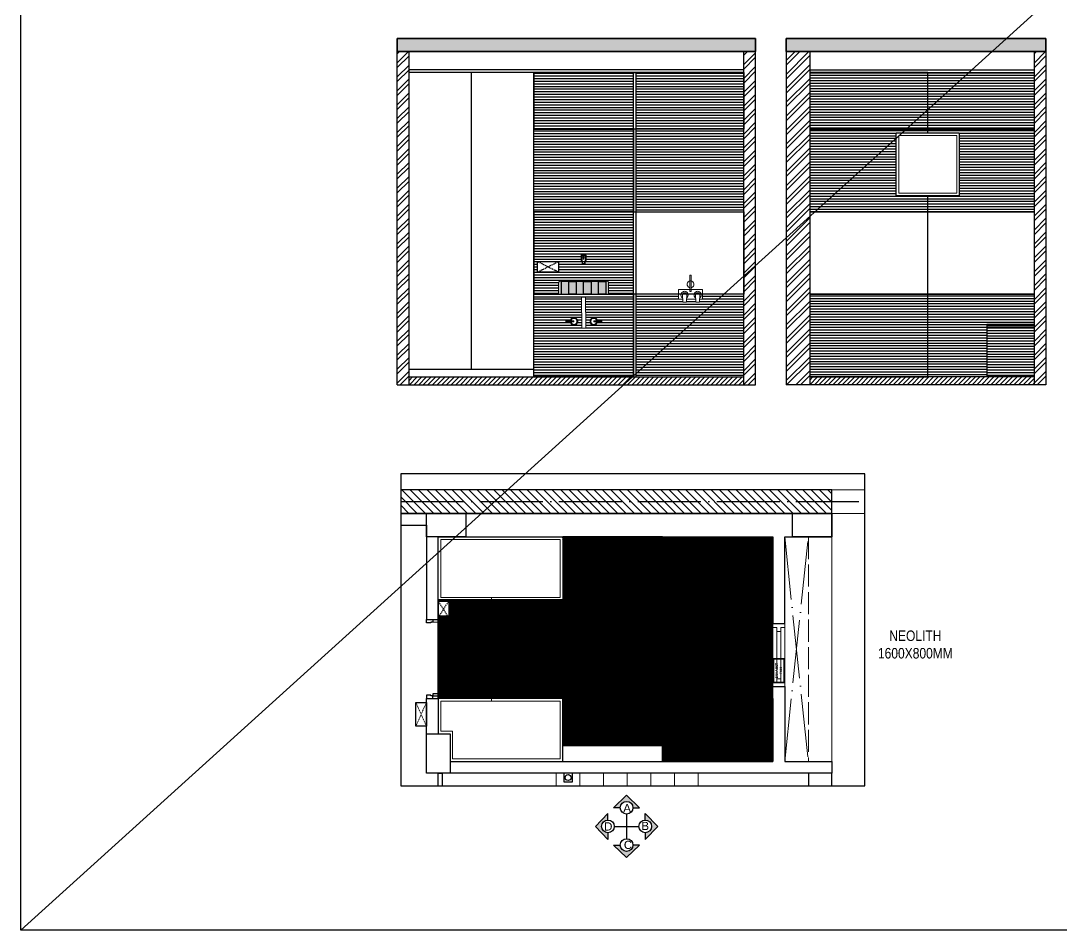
# Model space of a CAD drawing. Header units: millimetres. Extents: x 56222 to 3066687, y -650199 to -121287.
# Drawn here: x 155066.7 to 155463, y -181613.6 to -181267 of the extents above; entities that cross this region are included whole.
import ezdxf

# ---------------------------------------------------------------- set-up
doc = ezdxf.new("R2010")
doc.units = ezdxf.units.MM
doc.header["$MEASUREMENT"] = 0
for name, pattern in [('ACAD_ISO02W100', [15, 12, -3]), ('ACAD_ISO04W100', [30, 24, -3, 0, -3]), ('DASHED', [0.75, 0.5, -0.25]), ('DASHED2', [0.375, 0.25, -0.125])]:
    doc.linetypes.add(name, pattern=pattern)
for name, color, linetype in [('AR DOOR', 40, 'Continuous'), ('AR ELE-5', 134, 'Continuous'), ('SANIT', 232, 'Continuous'), ('str coll', 6, 'Continuous')]:
    doc.layers.add(name, color=color, linetype=linetype)
for name, color, linetype, lineweight in [('COLUMN', 1, 'Continuous', 30), ('dim05', 1, 'Continuous', 13), ('DIMENSIONS', 164, 'Continuous', 9), ('el', 7, 'Continuous', 20), ('ELEC-wires', 1, 'DASHED2', 13), ('Electrical', 84, 'Continuous', 30), ('FIRST FLOOR ( TEXT )', 7, 'Continuous', 9), ('Flooring', 253, 'Continuous', 30), ('FURNITURE', 32, 'Continuous', 9), ('GROUND FLOOR', 7, 'Continuous', 9), ('GROUND FLOOR  ( HATCH )', 251, 'Continuous', 9), ('GROUND FLOOR  ( PLINE )', 251, 'Continuous', 30), ('GROUND FLOOR ( STAIR )', 251, 'Continuous', 9), ('HACHA', 253, 'Continuous', 5), ('INT-MISCELLENOUS', 250, 'Continuous', 0), ('SECOND FLOOR ( DW_RAIL )', 7, 'Continuous', 9), ('Text', 7, 'Continuous', 15), ('TILE', 14, 'Continuous', 9), ('UTILITY', 48, 'Continuous', 9), ('wall', 7, 'Continuous', 30), ('X_PLOT', 1, 'Continuous', 9), ('XX~SLAB ( BEAM )~ ( DIM )', 7, 'Continuous', 9), ('XX~STR BEAM', 5, 'ACAD_ISO02W100', 9)]:
    doc.layers.add(name, color=color, linetype=linetype, lineweight=lineweight)
doc.layers.add('hatch', color=253, linetype='Continuous', lineweight=0, transparency=0.4)
doc.styles.add('KATHA', font='swissc.ttf')
doc.styles.get("Standard").update_dxf_attribs({"font": 'arial.ttf', "height": 6})
pattern_1 = [(0, (4201.7575, -339.0154), (0, 1), [])]
pattern_2 = [(0, (2741.4445, 626.1896), (0, 1), [])]

# ---------------------------------------------------------------- blocks, each defined once
blk = doc.blocks.new('A$C07311617')
at = {"layer": 'UTILITY'}
h = blk.add_hatch(color=7, dxfattribs=at)
h.paths.add_polyline_path([(-3.13, 2.02), (-3.13, 0), (-3.74, 0), (-3.74, 0.46), (-3.74, 1.42)])
h.paths.add_polyline_path([(-3.13, 0), (-3.13, -0.46), (-3.13, -2.02), (-3.74, -1.59), (-3.74, -0.46), (-3.74, 0)])
h = blk.add_hatch(color=7, dxfattribs=at)
h.paths.add_polyline_path([(0, 0.46), (0, 0), (-1.35, 0), (-1.35, 0.46)])
h.paths.add_polyline_path([(0, 0), (0, -0.46), (-1.35, -0.46), (-1.35, 0)])
at = {"layer": 'UTILITY', "color": 7}
for p, q in [((-3.74, 1.42), (-11.52, 4.9)), ((-1.74, 3.79), (-1.74, 4.05)), ((-1.47, 3.79), (-1.47, 4.05)), ((-0.27, 2.44), (-0.27, 4.33)), ((-3.74, 0.94), (-11.52, 3.66)), ((-3.74, 0.46), (-11.52, 2.15)), ((-3.74, 0), (-11.52, 0.93)), ((-3.13, 2.02), (-3.74, 1.42)), ((-3.13, -0.46), (-3.13, 2.02)), ((-1.35, 0.46), (-3.13, 2.02)), ((-3.13, 0.46), (-3.13, 1.42)), ((-1.74, 2.99), (-1.74, 2.72)), ((-1.47, 2.99), (-1.47, 2.72)), ((-1.35, -0.46), (-1.35, 0.46)), ((-1.35, 0.46), (0, 0.46)), ((-0.8, 3.9), (-0.8, 2.88)), ((0, -0.46), (0, 0.46)), ((-3.74, -0.46), (-11.62, -0.61)), ((-3.74, -0.46), (-11.57, -2.09)), ((-3.74, -1.03), (-11.52, -2.96)), ((-3.74, -1.59), (-11.52, -5.3)), ((-3.74, -1.59), (-11.52, -3.73)), ((-3.74, -1.59), (-3.13, -2.02)), ((-3.13, -0.46), (-3.13, -2.02)), ((-1.35, -0.46), (-3.13, -2.02)), ((-1.74, -3.22), (-1.74, -2.95)), ((-1.47, -3.22), (-1.47, -2.95)), ((-1.35, -0.46), (0, -0.46)), ((-0.8, -4.13), (-0.8, -3.11)), ((-0.27, -2.68), (-0.27, -4.56)), ((-1.74, -4.02), (-1.74, -4.29)), ((-1.47, -4.02), (-1.47, -4.29))]:
    blk.add_line(p, q, dxfattribs=at)
for points in [[(-1.35, 0.46), (-3.13, 2.02)], [(-3.13, -2.02), (-1.35, -0.46)]]:
    blk.add_lwpolyline(points, dxfattribs=at)
for points in [[(-1.07, 2.99), (-2.14, 2.99), (-2.14, 3.79), (-1.07, 3.79)], [(-1.07, -3.22), (-2.14, -3.22), (-2.14, -4.02), (-1.07, -4.02)]]:
    blk.add_lwpolyline(points, close=True, dxfattribs=at)
for centre, radius in [((-1.6, 4.32), 0.298), ((-6.31, 0), 1.33), ((-1.6, 3.39), 0.298), ((-1.6, 2.45), 0.298), ((-1.6, -2.69), 0.298), ((-1.6, -3.62), 0.298), ((-1.6, -4.55), 0.298)]:
    blk.add_circle(centre, radius, dxfattribs=at)
for centre, start, end in [((-1.47, 5.26), 285.2551, 344.7449), ((-1.47, 1.52), 15.2551, 74.7449), ((-1.47, -1.75), 285.2551, 344.7449), ((-1.47, -5.49), 15.2551, 74.7449)]:
    blk.add_arc(centre, 1.52, start, end, dxfattribs=at)
blk = doc.blocks.new('6616')
at = {"color": 242, "linetype": 'DASHED', "true_color": 0xcd2027}
for p, q in [((386784.79, -36915.77), (386775.78, -36911.78)), ((386784.79, -36911.78), (386775.78, -36915.77))]:
    blk.add_line(p, q, dxfattribs=at)
at = {"layer": 'ELEC-wires', "color": 5, "linetype": 'ByBlock', "lineweight": 30, "ltscale": 4}
blk.add_lwpolyline([(386775.78, -36911.78), (386784.79, -36911.78), (386784.79, -36915.77), (386775.78, -36915.77)], close=True, dxfattribs=at)
blk = doc.blocks.new('A$C1B9B2090')
at = {"layer": 'Electrical', "ltscale": 10}
blk.add_line((0, 4.97), (10.08, 4.97), dxfattribs=at)
at = {"layer": 'Electrical', "ltscale": 2}
for points in [[(0, 0), (10.08, 0), (10.08, 4.97), (0, 4.97)], [(0.25, 0.25), (9.83, 0.25), (9.83, 4.72), (0.25, 4.72)]]:
    blk.add_lwpolyline(points, close=True, dxfattribs=at)
at = {"layer": 'Electrical', "ltscale": 2, "insert": (1.5, 3.92), "char_height": 1.05, "width": 7.1646, "attachment_point": 1}
blk.add_mtext('\\pxqc;{\\fMalgun Gothic|b1|i0|c0|p34;\\W5.565;\\C0;\\W1;EXHAUST \\P\\W7.7995;\\W1;FAN}', dxfattribs=at)
blk = doc.blocks.new('NAHNYsquare')
at = {"color": 253}
for p, q in [((5, -2.99), (1, -2.99)), ((4.89, -2.32), (1.11, -2.32)), ((4.89, -3.65), (1.11, -3.65)), ((4.49, -1.65), (1.51, -1.65)), ((1.67, -4.48), (1.67, -1.49)), ((2.33, -4.87), (2.33, -1.1)), ((3, -0.99), (3, -4.99)), ((3.67, -4.87), (3.67, -1.1)), ((4.33, -4.48), (4.33, -1.49)), ((4.49, -4.32), (1.51, -4.32))]:
    blk.add_line(p, q, dxfattribs=at)
for points in [[(0, -5.99), (6, -5.99), (6, 0.01), (0, 0.01)], [(0.5, -5.49), (5.5, -5.49), (5.5, -0.49), (0.5, -0.49)]]:
    blk.add_lwpolyline(points, close=True)
for radius in [2.5, 2]:
    blk.add_circle((3, -2.99), radius)
blk = doc.blocks.new('A$C3EC62B37')
at = {"layer": 'FURNITURE', "lineweight": 30, "ltscale": 0.25, "true_color": 0xffffff}
h = blk.add_hatch(color=7, dxfattribs=at)
h.dxf.hatch_style = 1
h.paths.add_polyline_path([(-12.22, 0), (-12.22, 2.35), (-26.26, 2.35), (-26.26, 0)])
h.paths.add_polyline_path([(-26.26, 2.35), (-12.22, 2.35, 0.414214), (-11.83, 2.74), (-11.83, 19.96, 0.388639), (-16.24, 23.87), (-22.38, 23.87, 0.379499), (-26.65, 19.96), (-26.65, 2.74, 0.414214)])
h.paths.add_polyline_path([(-15.35, 6.26), (-23.13, 6.26, -0.414214), (-24.7, 7.83), (-24.7, 19.96, -0.349567), (-22.37, 21.91), (-16.24, 21.91, -0.364948), (-13.78, 19.96), (-13.78, 7.83, -0.414214)], flags=16)
h.paths.add_polyline_path([(-18.46, 8.22), (-20.02, 8.22, -0.414214), (-21.2, 9.39), (-21.2, 10.96, -0.414214), (-20.02, 12.13), (-18.46, 12.13, -0.414214), (-17.28, 10.96), (-17.28, 9.39, -0.414214)], flags=0)
h.paths.add_polyline_path([(-22.06, 4.53, -1), (-21.27, 4.53, -1)], flags=16)
at = {"layer": 'FURNITURE', "color": 0, "linetype": 'ByBlock', "lineweight": -2}
for p, q in [((-22.24, 23.87), (-16.24, 23.87)), ((-26.65, 2.74), (-26.65, 19.96)), ((-24.7, 7.83), (-24.7, 19.96)), ((-22.24, 21.91), (-16.24, 21.91)), ((-13.78, 7.83), (-13.78, 19.96)), ((-11.83, 2.74), (-11.83, 19.96)), ((-20.02, 12.13), (-18.46, 12.13)), ((-21.2, 9.39), (-21.2, 10.96)), ((-20.02, 8.22), (-18.46, 8.22)), ((-17.28, 9.39), (-17.28, 10.96)), ((-23.13, 6.26), (-15.35, 6.26)), ((-26.26, 2.35), (-12.22, 2.35)), ((-26.26, 2.35), (-26.26, 0)), ((-26.26, 0), (-12.22, 0)), ((-26.26, 0), (-12.22, 0)), ((-12.22, 2.35), (-12.22, 0))]:
    blk.add_line(p, q, dxfattribs=at)
for centre in [(-21.66, 4.53), (-16.81, 4.53)]:
    blk.add_circle(centre, 0.391, dxfattribs=at)
for centre, radius, start, end in [((-22.31, 19.5), 4.37, 89.0873, 174.0395), ((-16.17, 19.5), 4.37, 5.9605, 90.9127), ((-22.31, 19.48), 2.44, 88.437, 168.6348), ((-16.17, 19.48), 2.44, 11.3652, 91.563), ((-20.02, 10.96), 1.17, 90, 180), ((-18.46, 10.96), 1.17, 0, 90), ((-20.02, 9.39), 1.17, 180, 270), ((-18.46, 9.39), 1.17, 270, 0), ((-23.13, 7.83), 1.57, 180, 270), ((-15.35, 7.83), 1.57, 270, 0), ((-26.26, 2.74), 0.391, 180, 270), ((-12.22, 2.74), 0.391, 270, 0)]:
    blk.add_arc(centre, radius, start, end, dxfattribs=at)
blk = doc.blocks.new('404COK-E')
for p, q in [((0.82, 0, 1), (0.7, -2.68, 1)), ((-0.82, 0, 1), (-0.7, -2.68, 1)), ((-0.57, -2.8, 1), (0.57, -2.8, 1))]:
    blk.add_line(p, q)
for centre, radius, start, end in [((0, 0, 1), 1.38, 304.096, 235.904), ((0, 0, 1), 0.824, 0, 180), ((-0.57, -2.68, 1), 0.125, 180, 270), ((0.57, -2.68, 1), 0.125, 270, 0)]:
    blk.add_arc(centre, radius, start, end)
blk = doc.blocks.new('28')
at = {"layer": 'INT-MISCELLENOUS'}
for p, q in [((2734, 15226), (2801, 15226)), ((2734, 15158), (2734, 15225)), ((2747, 15158), (2734, 15158)), ((2744, 15215), (2744, 15169)), ((2744, 15214), (2744, 15170)), ((2791, 15215), (2745, 15215)), ((2745, 15214), (2745, 15170)), ((2746, 15213), (2745, 15191)), ((2745, 15190), (2745, 15169)), ((2745, 15169), (2745, 15169)), ((2745, 15169), (2747, 15169)), ((2790, 15215), (2746, 15215)), ((2790, 15215), (2746, 15215)), ((2746, 15213), (2748, 15212)), ((2746, 15168), (2747, 15168)), ((2746, 15168), (2747, 15168)), ((2789, 15213), (2747, 15213)), ((2747, 15166), (2747, 15105)), ((2748, 15212), (2748, 15105)), ((2788, 15192), (2748, 15192)), ((2788, 15104), (2748, 15104)), ((2748, 15104), (2748, 15104)), ((2756, 15143), (2756, 15122)), ((2778, 15145), (2758, 15145)), ((2758, 15120), (2778, 15120)), ((2763, 15192), (2773, 15192)), ((2768, 15212), (2768, 15172)), ((2780, 15122), (2780, 15143)), ((2788, 15212), (2790, 15213)), ((2788, 15105), (2788, 15212)), ((2788, 15104), (2788, 15104)), ((2789, 15169), (2790, 15169)), ((2789, 15168), (2791, 15168)), ((2789, 15168), (2790, 15168)), ((2789, 15168), (2790, 15168)), ((2789, 15105), (2789, 15166)), ((2801, 15158), (2789, 15158)), ((2791, 15191), (2790, 15213)), ((2790, 15169), (2790, 15169)), ((2791, 15170), (2791, 15214)), ((2791, 15169), (2791, 15190)), ((2792, 15169), (2792, 15215)), ((2792, 15170), (2792, 15214)), ((2802, 15225), (2802, 15158))]:
    blk.add_line(p, q, dxfattribs=at)
for centre, radius, start, end in [((2734, 15225), 0.5, 90, 180), ((2734, 15158), 0.5, 180, 270), ((2745, 15215), 0.5, 90, 180), ((2746, 15214), 1.75, 90, 180), ((2746, 15170), 1.75, 180, 270), ((2745, 15169), 0.5, 180, 270), ((2746, 15214), 1.54, 90, 180), ((2745, 15190), 0.5, 176.8709, 180.0001), ((2746, 15170), 1.54, 180, 270), ((2745, 15169), 0.5, 180.0001, 270), ((2747, 15213), 0.5, 90, 176.8709), ((2748, 15105), 0.5, 180, 270), ((2788, 15105), 0.5, 270, 0), ((2789, 15213), 0.5, 3.1291, 90), ((2790, 15214), 1.75, 0, 90), ((2790, 15214), 1.54, 0, 90), ((2790, 15170), 1.75, 270, 0), ((2790, 15170), 1.54, 270, 0), ((2790, 15169), 0.5, 270, 359.9999), ((2791, 15215), 0.5, 0, 90), ((2790, 15190), 0.5, 0, 3.1291), ((2791, 15169), 0.5, 270, 0), ((2801, 15225), 0.5, 0, 90), ((2801, 15158), 0.5, 270, 0)]:
    blk.add_arc(centre, radius, start, end, dxfattribs=at)
blk.add_ellipse((2789, 15166), major_axis=(0, -3.5), ratio=0.087489, start_param=4.267199, end_param=4.712542, dxfattribs=at)
for points, knots in [([(2747, 15169), (2747, 15169), (2747, 15169), (2747, 15169), (2747, 15168), (2747, 15167), (2747, 15167), (2747, 15166)], [0.1341546, 0.1341546, 0.1341546, 0.1341546, 0.2729105, 0.4084535, 0.5742392, 0.7712264, 1, 1, 1, 1]), ([(2756, 15143), (2756, 15143), (2756, 15144), (2756, 15144), (2757, 15145), (2757, 15145), (2758, 15145)], [0, 0, 0, 0, 0.263778, 0.516477, 0.767899, 1, 1, 1, 1]), ([(2758, 15120), (2757, 15120), (2757, 15120), (2756, 15121), (2756, 15122), (2756, 15122), (2756, 15122)], [0, 0, 0, 0, 0.263778, 0.516477, 0.767899, 1, 1, 1, 1]), ([(2778, 15145), (2778, 15145), (2779, 15145), (2780, 15144), (2780, 15144), (2780, 15143), (2780, 15143)], [0, 0, 0, 0, 0.263778, 0.516477, 0.767899, 1, 1, 1, 1]), ([(2780, 15122), (2780, 15122), (2780, 15121), (2780, 15121), (2779, 15120), (2778, 15120), (2778, 15120)], [0, 0, 0, 0, 0.263778, 0.516477, 0.767899, 1, 1, 1, 1]), ([(2789, 15168), (2789, 15168), (2789, 15168), (2789, 15169), (2789, 15169), (2789, 15169), (2789, 15169), (2789, 15169)], [0, 0, 0, 0, 0.01693, 0.2332864, 0.4356781, 0.6238469, 0.7791071, 0.7791071, 0.7791071, 0.7791071])]:
    blk.add_open_spline(points, degree=3, knots=knots, dxfattribs=at)
blk = doc.blocks.new('*U25')
for points in [[(-40, 0), (0, 0), (0, 30), (10, 30), (10, 100), (-40, 100)], [(0, 0), (0, -1120), (30, -1120), (30, 0)], [(1160, 0), (1120, 0), (1120, 30), (1110, 30), (1110, 100), (1160, 100)]]:
    blk.add_lwpolyline(points, close=True)
at = {"layer": 'AR ELE-5', "linetype": 'ByBlock', "ltscale": 15}
blk.add_arc((-2, 1), 1122, 272.373, 359.9653, dxfattribs=at)

msp = doc.modelspace()

# ---------------------------------------------------------------- hatches: boundary and pattern name
at = {"layer": 'GROUND FLOOR  ( HATCH )'}
h = msp.add_hatch(dxfattribs=at)
h.set_pattern_fill('ANSI31', color=6, scale=18, angle=90, style=0)
h.set_pattern_definition([(135, (-7243.4614, -297986.418), (-1.590990258, -1.590990258), [])])
h.paths.add_polyline_path([(155211.473, -181445.732), (155211.473, -181454.732), (155375.713, -181454.732), (155375.713, -181445.732)])
at = {"layer": 'hatch'}
h = msp.add_hatch(dxfattribs=at)
h.set_pattern_fill('AR-CONC', color=256, scale=0.5)
h.set_pattern_definition([(50, (10338.0157, -3215.9967), (3.586300913, -0.313760675), [0.375, -4.125]), (355, (10338.0157, -3215.9967), (-0.69375667, 3.76096067), [0.3, -3.3]), (100.4514445, (10338.3145, -3216.023), (2.892544234, 3.447199955), [0.31870096, -3.50571056]), (46.1842, (10338.0157, -3214.9967), (5.33620665, -0.8275964), [0.5625, -6.1875]), (96.6356355, (10338.4604, -3215.0657), (4.67330973, 4.870593), [0.47805171, -5.2585688]), (351.184164, (10338.0157, -3214.997), (4.67330973, 4.870593), [0.45, -4.95]), (21, (10338.5157, -3215.2467), (2.98453526, -2.013094453), [0.375, -4.125]), (326, (10338.5157, -3215.2467), (1.21657666, 3.625750225), [0.3, -3.3]), (71.4514447, (10338.7644, -3215.4145), (4.201111884, 1.612655764), [0.31870095, -3.50571056]), (37.5, (10338.0157, -3215.9967), (0.0607992766, 1.664469269), [0, -3.26, 0, -3.35, 0, -3.3125]), (7.5, (10338.0157, -3215.9967), (1.315347687, 1.97205856), [0, -1.91, 0, -3.185, 0, -1.2625]), (327.5, (10336.9007, -3215.9967), (2.669112181, -0.112774359), [0, -1.25, 0, -3.9, 0, -5.175]), (317.5, (10336.4007, -3215.9967), (2.915930847, 0.500524912), [0, -1.625, 0, -2.59, 0, -3.675])])
h.paths.add_polyline_path([(155210.118, -181273.757), (155210.118, -181278.757), (155346.618, -181278.757), (155346.618, -181273.757)])
h = msp.add_hatch(dxfattribs=at)
h.set_pattern_fill('AR-CONC', color=256, scale=0.5)
h.set_pattern_definition([(50, (10283.6778, -3215.9967), (3.586300913, -0.313760675), [0.375, -4.125]), (355, (10283.6778, -3215.9967), (-0.69375667, 3.76096067), [0.3, -3.3]), (100.4514445, (10283.9767, -3216.023), (2.892544234, 3.447199955), [0.31870096, -3.50571056]), (46.1842, (10283.678, -3214.9967), (5.33620665, -0.8275964), [0.5625, -6.1875]), (96.6356355, (10284.1225, -3215.0657), (4.67330973, 4.870593), [0.47805171, -5.2585688]), (351.184164, (10283.678, -3214.997), (4.67330973, 4.870593), [0.45, -4.95]), (21, (10284.1778, -3215.2467), (2.98453526, -2.013094453), [0.375, -4.125]), (326, (10284.1778, -3215.2467), (1.21657666, 3.625750225), [0.3, -3.3]), (71.4514447, (10284.4265, -3215.4145), (4.201111884, 1.612655764), [0.31870095, -3.50571056]), (37.5, (10283.6778, -3215.9967), (0.0607992766, 1.664469269), [0, -3.26, 0, -3.35, 0, -3.3125]), (7.5, (10283.6778, -3215.9967), (1.315347687, 1.97205856), [0, -1.91, 0, -3.185, 0, -1.2625]), (327.5, (10282.5628, -3215.9967), (2.669112181, -0.112774359), [0, -1.25, 0, -3.9, 0, -5.175]), (317.5, (10282.0628, -3215.9967), (2.915930847, 0.500524912), [0, -1.625, 0, -2.59, 0, -3.675])])
h.paths.add_polyline_path([(155457.219, -181278.757), (155457.219, -181273.757), (155358.219, -181273.757), (155358.219, -181278.757)])
at = {"layer": 'hatch', "ltscale": 10}
h = msp.add_hatch(dxfattribs=at)
h.set_pattern_fill('ANSI32', color=256, scale=10, style=0)
h.set_pattern_definition([(45, (10338.0157, -3215.9967), (-2.65165043, 2.65165043), []), (45, (10339.7835, -3215.9967), (-2.65165043, 2.65165043), [])])
h.paths.add_polyline_path([(155214.618, -181278.757), (155210.118, -181278.757), (155210.118, -181405.757), (155214.618, -181405.757)])
h.paths.add_polyline_path([(155342.118, -181405.757), (155346.618, -181405.757), (155346.618, -181278.757), (155342.118, -181278.757)])
h = msp.add_hatch(dxfattribs=at)
h.set_pattern_fill('ANSI32', color=256, scale=10, style=0)
h.set_pattern_definition([(45, (10283.6778, -3215.9967), (-2.65165043, 2.65165043), []), (45, (10285.4456, -3215.9967), (-2.65165043, 2.65165043), [])])
h.paths.add_polyline_path([(155367.219, -181278.757), (155358.219, -181278.757), (155358.219, -181405.757), (155367.219, -181405.757)])
h.paths.add_polyline_path([(155457.219, -181278.757), (155452.719, -181278.757), (155452.719, -181405.757), (155457.219, -181405.757)])
at = {"layer": 'hatch'}
h = msp.add_hatch(dxfattribs=at)
h.set_pattern_fill('ANSI31', color=256, scale=10)
h.set_pattern_definition([(45, (10338.0157, -3215.9967), (-0.8838834765, 0.8838834765), [])])
h.paths.add_polyline_path([(155214.618, -181402.757), (155214.618, -181405.757), (155342.118, -181405.757), (155342.118, -181402.757)])
h = msp.add_hatch(dxfattribs=at)
h.set_pattern_fill('ANSI31', color=256, scale=10)
h.set_pattern_definition([(45, (10283.6778, -3215.9967), (-0.8838834765, 0.8838834765), [])])
h.paths.add_polyline_path([(155452.719, -181405.757), (155452.719, -181402.757), (155367.219, -181402.757), (155367.219, -181405.757)])
at = {"layer": 'Text', "true_color": 0x939598}
h = msp.add_hatch(color=252, dxfattribs=at)
h.dxf.hatch_style = 1
h.paths.add_polyline_path([(155309.325, -181574.009), (155304.563, -181569.054), (155304.563, -181571.588, -1), (155304.563, -181576.429), (155304.563, -181578.963)])
h.paths.add_polyline_path([(155302.415, -181581.111), (155299.881, -181581.111, -0.4142136), (155297.461, -181583.532, -0.4142136), (155295.04, -181581.111), (155292.506, -181581.111), (155297.461, -181585.873)])
h.paths.add_polyline_path([(155290.358, -181578.963), (155290.358, -181576.429, -1), (155290.358, -181571.588), (155290.358, -181569.054), (155285.597, -181574.009)])
h.paths.add_polyline_path([(155297.461, -181564.486, -0.4142136), (155299.881, -181566.906), (155302.415, -181566.906), (155297.461, -181562.145), (155292.506, -181566.906), (155295.04, -181566.906, -0.4142136)])
at = {"layer": 'XX~SLAB ( BEAM )~ ( DIM )', "lineweight": 30, "true_color": 0xdeceba, "transparency": 33554493}
h = msp.add_hatch(dxfattribs=at)
h.set_pattern_fill('_USER', color=254, pattern_type=0)
h.set_pattern_definition(pattern_1)
h.paths.add_polyline_path([(155300.118, -181372.261), (155281.874, -181372.261), (155281.952, -181384.144), (155280.441, -181384.144), (155280.363, -181372.261), (155262.118, -181372.261), (155262.118, -181402.757), (155300.118, -181402.757)])
h.paths.add_polyline_path([(155283.552, -181381.58, -0.9305321), (155286.395, -181381.375), (155288.056, -181381.375), (155288.056, -181381.785), (155286.395, -181381.785, -0.9305321)], flags=16)
h.paths.add_polyline_path([(155283.838, -181381.58, -1), (155286.124, -181381.58, -1)], flags=0)
h.paths.add_polyline_path([(155275.998, -181381.785), (155274.336, -181381.785), (155274.336, -181381.375), (155275.998, -181381.375, -0.9305321), (155278.841, -181381.58, -0.9305321)], flags=16)
h.paths.add_polyline_path([(155276.269, -181381.58, -1), (155278.555, -181381.58, -1)], flags=0)
h.paths.add_polyline_path([(155342.118, -181371.261), (155326.367, -181371.261), (155326.367, -181373.068), (155325.3, -181373.068), (155325.249, -181374.165, -0.4142136), (155325.124, -181374.29), (155323.976, -181374.29, -0.3871275), (155323.852, -181374.176), (155323.8, -181373.068), (155320.3, -181373.068), (155320.249, -181374.165, -0.4142136), (155320.124, -181374.29), (155318.976, -181374.29, -0.3871275), (155318.852, -181374.176), (155318.8, -181373.068), (155317.302, -181373.068), (155317.302, -181371.261), (155301.118, -181371.261), (155301.118, -181402.757), (155342.118, -181402.757)])
h.paths.add_polyline_path([(155342.118, -181308.269), (155301.118, -181308.269), (155301.118, -181339.765), (155342.118, -181339.765)])
h.paths.add_polyline_path([(155300.118, -181308.269), (155262.118, -181308.269), (155262.118, -181339.765), (155264.114, -181339.765), (155266.948, -181339.765), (155269.782, -181339.765), (155272.616, -181339.765), (155275.45, -181339.765), (155278.284, -181339.765), (155281.118, -181339.765), (155283.952, -181339.765), (155286.786, -181339.765), (155289.62, -181339.765), (155292.454, -181339.765), (155295.288, -181339.765), (155298.122, -181339.765), (155300.118, -181339.765)])
h.paths.add_polyline_path([(155342.118, -181286.757), (155301.118, -181286.757), (155301.118, -181308.269), (155342.118, -181308.269)])
h.paths.add_polyline_path([(155300.118, -181286.757), (155262.118, -181286.757), (155262.118, -181308.269), (155300.118, -181308.269)])
h = msp.add_hatch(dxfattribs=at)
h.set_pattern_fill('_USER', color=254, pattern_type=0)
h.set_pattern_definition(pattern_2)
h.paths.add_polyline_path([(155400.224, -181309.757), (155412.224, -181309.757), (155412.224, -181308.269), (155367.219, -181308.269), (155367.219, -181339.765), (155412.224, -181339.765), (155412.224, -181333.757), (155400.224, -181333.757)])
h.paths.add_polyline_path([(155412.224, -181286.757), (155367.219, -181286.757), (155367.219, -181308.269), (155412.224, -181308.269)])
h.paths.add_polyline_path([(155452.719, -181286.757), (155412.224, -181286.757), (155412.224, -181308.269), (155452.719, -181308.269)])
h.paths.add_polyline_path([(155452.719, -181308.269), (155412.224, -181308.269), (155412.224, -181309.757), (155424.224, -181309.757), (155424.224, -181333.757), (155412.224, -181333.757), (155412.224, -181339.765), (155452.719, -181339.765)])
h.paths.add_polyline_path([(155452.719, -181371.261), (155412.224, -181371.261), (155412.224, -181402.757), (155434.719, -181402.757), (155434.719, -181382.757), (155452.719, -181382.757)])
h.paths.add_polyline_path([(155412.224, -181371.261), (155367.219, -181371.261), (155367.219, -181402.757), (155412.224, -181402.757)])
h = msp.add_hatch(dxfattribs=at)
h.set_pattern_fill('_USER', color=254, pattern_type=0)
h.set_pattern_definition(pattern_2)
h.paths.add_polyline_path([(155300.118, -181339.765), (155262.118, -181339.765), (155262.118, -181371.261), (155271.602, -181371.261), (155271.602, -181366.759, -0.4142136), (155272.102, -181366.259), (155290.135, -181366.259, -0.4142136), (155290.635, -181366.759), (155290.635, -181371.261), (155300.118, -181371.261)])
h.paths.add_polyline_path([(155282.118, -181358.356), (155281.725, -181358.356), (155281.725, -181359.928), (155280.533, -181359.928), (155280.512, -181359.928), (155280.512, -181358.356), (155280.118, -181358.356), (155280.118, -181356.356), (155282.118, -181356.356)], flags=16)
edge = h.paths.add_edge_path(flags=0)
edge.add_line((155281.779, -181358.032), (155281.785, -181358.038))
edge.add_arc((155281.761, -181357.999), 0.0454, 301.14759, 404.37137)
edge.add_line((155281.794, -181357.967), (155281.794, -181357.393))
edge.add_arc((155281.779, -181357.393), 0.0147, 359.99993, 540)
edge.add_line((155281.764, -181357.393), (155281.754, -181357.954))
edge.add_arc((155281.761, -181357.999), 0.0454, 0, 98.89893, ccw=False)
edge.add_line((155281.807, -181357.999), (155281.807, -181357.975))
edge.add_arc((155281.761, -181357.999), 0.0514, -90, 27.94061, ccw=False)
edge.add_line((155281.761, -181358.05), (155281.778, -181358.032))
edge.add_arc((155281.779, -181358.017), 0.0147, 267.74713, 360)
edge.add_line((155281.794, -181358.017), (155281.794, -181357.967))
edge.add_arc((155281.761, -181357.999), 0.0454, -90, 43.46859, ccw=False)
edge.add_line((155281.761, -181358.044), (155281.778, -181358.047))
edge.add_arc((155281.761, -181357.999), 0.0514, 288.80021, 410.83925)
edge.add_line((155281.794, -181357.959), (155281.794, -181358.017))
edge.add_line((155281.794, -181358.017), (155281.807, -181358.03))
edge.add_line((155281.807, -181358.03), (155281.807, -181358.024))
edge.add_arc((155281.799, -181358.037), 0.0147, -29.34058, 60.65942, ccw=False)
edge.add_line((155281.812, -181358.044), (155281.727, -181358.044))
edge.add_spline(control_points=[(155281.728, -181358.011), (155281.729, -181358.012), (155281.729, -181358.015), (155281.728, -181358.024), (155281.727, -181358.038), (155281.726, -181358.049), (155281.726, -181358.056), (155281.726, -181358.057)], knot_values=[0, 0, 0, 0, 0.1552602, 0.343429, 0.5458207, 0.7621771, 0.7791071, 0.7791071, 0.7791071, 0.7791071], degree=3, periodic=0)
edge.add_line((155281.726, -181358.05), (155281.761, -181358.05))
edge.add_line((155281.761, -181358.05), (155281.779, -181358.032))
edge.add_line((155281.779, -181358.032), (155281.727, -181358.032))
edge.add_spline(control_points=[(155281.728, -181358.011), (155281.729, -181358.012), (155281.729, -181358.015), (155281.728, -181358.024), (155281.727, -181358.038), (155281.726, -181358.049), (155281.726, -181358.056), (155281.726, -181358.057)], knot_values=[0, 0, 0, 0, 0.1552602, 0.343429, 0.5458207, 0.7621771, 0.7791071, 0.7791071, 0.7791071, 0.7791071], degree=3, periodic=0)
edge.add_arc((155281.761, -181357.999), 0.0514, 228.43913, 309.1606)
edge.add_line((155281.794, -181358.039), (155281.794, -181358.017))
edge.add_arc((155281.779, -181358.017), 0.0147, 270, 359.99993, ccw=False)
h.paths.add_polyline_path([(155280.518, -181357.356), (155281.118, -181357.356), (155281.118, -181356.717), (155280.518, -181356.717)], flags=0)
h.paths.add_polyline_path([(155280.451, -181356.669, 1.3791806), (155280.431, -181356.688, -0.1384737)], flags=0)
h.paths.add_polyline_path([(155280.494, -181356.717), (155280.482, -181356.685), (155280.48, -181356.731, -0.3983068)], flags=0)
h.paths.add_polyline_path([(155280.451, -181358.044, -0.1384737), (155280.431, -181358.024, 1.3791806)], flags=0)
h.paths.add_polyline_path([(155280.43, -181357.999), (155280.443, -181358.017), (155280.443, -181357.393), (155280.43, -181356.938)], flags=0)
edge = h.paths.add_edge_path(flags=0)
edge.add_line((155280.507, -181358.032), (155280.511, -181358.032))
edge.add_spline(control_points=[(155280.511, -181358.032), (155280.511, -181358.031), (155280.511, -181358.027), (155280.511, -181358.02), (155280.511, -181358.016), (155280.512, -181358.015)], knot_values=[0.1341546, 0.1341546, 0.1341546, 0.1341546, 0.1570133, 0.2925563, 0.4313122, 0.4313122, 0.4313122, 0.4313122], degree=3, periodic=0)
edge.add_arc((155280.458, -181358.017), 0.0147, 180, 359.38047, ccw=False)
edge.add_line((155280.443, -181358.017), (155280.424, -181356.713))
edge.add_line((155280.424, -181356.713), (155280.43, -181357.999))
edge.add_arc((155280.476, -181357.999), 0.0454, 180, 312.64122)
h.paths.add_polyline_path([(155281.757, -181356.732, 0.4142136), (155281.743, -181356.717), (155280.441, -181356.66), (155281.813, -181356.66)], flags=0)
h.paths.add_polyline_path([(155281.757, -181356.732), (155281.759, -181356.759, 0.6038497), (155281.8, -181356.689)], flags=0)
h.paths.add_polyline_path([(155281.479, -181359.457), (155280.758, -181359.457), (155280.758, -181358.737), (155281.479, -181358.737)], flags=0)
h.paths.add_polyline_path([(155271.6, -181358.757), (155271.6, -181362.757), (155263.6, -181362.757), (155263.6, -181358.757)], flags=16)
at = {"layer": 'XX~SLAB ( BEAM )~ ( DIM )', "lineweight": 30, "true_color": 0xece4df, "transparency": 33554687}
h = msp.add_hatch(color=254, dxfattribs=at)
h.dxf.hatch_style = 1
h.paths.add_polyline_path([(155290.635, -181366.759, 0.4142136), (155290.135, -181366.259), (155272.102, -181366.259, 0.4142136), (155271.602, -181366.759), (155271.602, -181371.261), (155290.635, -181371.261)])
at = {"layer": 'XX~SLAB ( BEAM )~ ( DIM )', "lineweight": 30, "true_color": 0xdeceba, "transparency": 33554493}
h = msp.add_hatch(dxfattribs=at)
h.set_pattern_fill('_USER', color=254, pattern_type=0)
h.set_pattern_definition(pattern_1)
h.paths.add_polyline_path([(155512.643, -181383.757), (155471.643, -181383.757), (155471.643, -181402.757), (155512.643, -181402.757)])
h.paths.add_polyline_path([(155512.643, -181382.757), (155471.643, -181382.757), (155471.643, -181383.757), (155512.643, -181383.757)])
h.paths.add_polyline_path([(155452.719, -181383.757), (155434.719, -181383.757), (155434.719, -181402.757), (155452.719, -181402.757)])
h.paths.add_polyline_path([(155452.719, -181382.757), (155434.719, -181382.757), (155434.719, -181383.757), (155452.719, -181383.757)])
at = {"layer": 'XX~SLAB ( BEAM )~ ( DIM )', "lineweight": 30, "true_color": 0xdddedf, "transparency": 33554562}
h = msp.add_hatch(dxfattribs=at)
h.set_pattern_fill('ANSI31', color=254)
h.set_pattern_definition([(45, (4205.36996, -194.60465), (-0.08838834765, 0.08838834765), [])])
h.paths.add_polyline_path([(155273.213, -181493.736), (155229.712, -181493.736), (155229.712, -181494.411), (155225.713, -181494.411), (155225.713, -181525.232), (155273.213, -181525.232)])
h.paths.add_polyline_path([(155311.213, -181493.736), (155273.213, -181493.736), (155273.213, -181525.232), (155311.213, -181525.232)])
h.paths.add_polyline_path([(155311.213, -181463.732), (155273.213, -181463.732), (155273.213, -181493.736), (155311.213, -181493.736)])
h.paths.add_polyline_path([(155273.213, -181487.732), (155225.713, -181487.732), (155225.713, -181488.149), (155229.712, -181488.149), (155229.712, -181493.736), (155273.213, -181493.736)])
h.paths.add_polyline_path([(155353.213, -181493.736), (155311.213, -181493.736), (155311.213, -181525.232), (155353.213, -181525.232)])
h.paths.add_polyline_path([(155353.213, -181525.232), (155311.213, -181525.232), (155311.213, -181549.232), (155353.213, -181549.232)])
h.paths.add_polyline_path([(155311.213, -181525.232), (155273.213, -181525.232), (155273.213, -181543.232), (155311.213, -181543.232)])
h = msp.add_hatch(dxfattribs=at)
h.set_pattern_fill('ANSI31', color=254)
h.set_pattern_definition([(45, (4108.97086, -198.24322), (-0.08838834765, 0.08838834765), [])])
h.paths.add_polyline_path([(155353.213, -181463.732), (155311.213, -181463.732), (155311.213, -181493.736), (155353.213, -181493.736)])

# ---------------------------------------------------------------- linework, layer by layer
at = {"color": 6, "lineweight": 30}
for p, q in [((155342.118, -181285.757), (155214.618, -181285.757)), ((155342.118, -181286.757), (155214.618, -181286.757)), ((155367.219, -181285.757), (155452.719, -181285.757)), ((155367.219, -181286.757), (155452.719, -181286.757))]:
    msp.add_line(p, q, dxfattribs=at)
at = {"layer": 'COLUMN'}
for points in [[(155221.213, -181463.732), (155221.213, -181454.732), (155236.213, -181454.732), (155236.213, -181463.732)], [(155360.713, -181463.732), (155360.713, -181454.732), (155375.713, -181454.732), (155375.713, -181463.732)], [(155221.213, -181538.732), (155230.213, -181538.732), (155230.213, -181553.732), (155221.213, -181553.732)]]:
    msp.add_lwpolyline(points, close=True, dxfattribs=at)
at = {"layer": 'dim05', "color": 1, "lineweight": 35}
for p, q in [((155346.618, -181273.757), (155210.118, -181273.757)), ((155210.118, -181273.757), (155210.118, -181278.757)), ((155346.618, -181273.757), (155346.618, -181278.757)), ((155358.219, -181273.757), (155457.219, -181273.757)), ((155358.219, -181273.757), (155358.219, -181278.757)), ((155457.219, -181273.757), (155457.219, -181278.757)), ((155346.618, -181278.757), (155210.118, -181278.757)), ((155358.219, -181278.757), (155457.219, -181278.757))]:
    msp.add_line(p, q, dxfattribs=at)
at = {"layer": 'DIMENSIONS', "color": 18, "lineweight": 30, "true_color": 0x000000}
for p, q in [((155297.461, -181562.145), (155292.506, -181566.906)), ((155297.461, -181562.145), (155302.415, -181566.906)), ((155285.597, -181574.009), (155290.358, -181569.054)), ((155290.358, -181571.588), (155290.358, -181569.054)), ((155295.04, -181566.906), (155292.506, -181566.906)), ((155299.881, -181566.906), (155302.415, -181566.906)), ((155304.563, -181571.588), (155304.563, -181569.054)), ((155309.325, -181574.009), (155304.563, -181569.054)), ((155285.597, -181574.009), (155290.358, -181578.963)), ((155290.358, -181576.429), (155290.358, -181578.963))]:
    msp.add_line(p, q, dxfattribs=at)
at = {"layer": 'Flooring', "ltscale": 4}
for p, q in [((155214.618, -181402.757), (155342.118, -181402.757)), ((155452.719, -181402.757), (155367.219, -181402.757))]:
    msp.add_line(p, q, dxfattribs=at)
at = {"layer": 'FURNITURE', "lineweight": 30}
for p, q in [((155238.368, -181399.757), (155238.368, -181286.757)), ((155262.118, -181402.757), (155262.118, -181286.757)), ((155214.618, -181399.757), (155262.118, -181399.757))]:
    msp.add_line(p, q, dxfattribs=at)
at = {"layer": 'FURNITURE'}
for p, q in [((155311.213, -181482.732), (155273.213, -181482.732)), ((155245.963, -181486.732), (155245.963, -181487.732)), ((155245.963, -181526.232), (155245.963, -181525.232))]:
    msp.add_line(p, q, dxfattribs=at)
at = {"layer": 'FURNITURE', "lineweight": 30}
msp.add_lwpolyline([(155225.713, -181487.732), (155225.713, -181463.732), (155273.213, -181463.732), (155273.213, -181487.732)], close=True, dxfattribs=at)
at = {"layer": 'FURNITURE'}
for points in [[(155226.713, -181464.732), (155272.213, -181464.732), (155272.213, -181486.732), (155226.713, -181486.732)], [(155291.933, -181469.85), (155292.505, -181469.85), (155292.763, -181464.554), (155291.683, -181464.553)], [(155311.213, -181549.232), (155311.213, -181531.232), (155353.213, -181531.232), (155353.213, -181549.232)]]:
    msp.add_lwpolyline(points, close=True, dxfattribs=at)
for points in [[(155292.71, -181465.634), (155301.221, -181465.648), (155301.213, -181480.742), (155283.213, -181480.722), (155283.221, -181465.628), (155291.734, -181465.633)], [(155292.623, -181467.434), (155300.5, -181467.448), (155300.493, -181480.022), (155283.933, -181480.002), (155283.94, -181467.429), (155291.819, -181467.434)], [(155231.213, -181548.232), (155272.213, -181548.232), (155272.213, -181526.232), (155226.713, -181526.232), (155226.713, -181537.732)], [(155226.713, -181537.732), (155231.213, -181537.732), (155231.213, -181548.232)]]:
    msp.add_lwpolyline(points, dxfattribs=at)
at = {"layer": 'FURNITURE', "lineweight": 30}
for points in [[(155230.213, -181549.232), (155273.213, -181549.232), (155273.213, -181525.232), (155225.713, -181525.232), (155225.713, -181538.732)], [(155225.713, -181558.522), (155225.713, -181553.732), (155227.213, -181553.732), (155227.213, -181558.522)]]:
    msp.add_lwpolyline(points, dxfattribs=at)
at = {"layer": 'FURNITURE'}
msp.add_circle((155292.217, -181473.195), 0.72, dxfattribs=at)
at = {"layer": 'GROUND FLOOR'}
for p, q in [((155211.473, -181445.732), (155388.179, -181445.732)), ((155211.473, -181454.732), (155388.179, -181454.732)), ((155375.713, -181454.732), (155375.713, -181558.522)), ((155221.213, -181463.732), (155221.212, -181495.228)), ((155225.713, -181463.732), (155353.213, -181463.732)), ((155225.713, -181463.732), (155225.713, -181538.732)), ((155273.213, -181549.232), (155273.213, -181463.732)), ((155353.213, -181517.732), (155353.213, -181463.732)), ((155357.713, -181463.732), (155375.713, -181463.732)), ((155357.713, -181517.732), (155357.713, -181463.732)), ((155221.212, -181495.228), (155225.712, -181495.228)), ((155353.213, -181496.732), (155357.713, -181496.732)), ((155221.213, -181525.232), (155221.213, -181553.732)), ((155221.213, -181525.232), (155225.713, -181525.232)), ((155230.213, -181549.232), (155353.213, -181549.232)), ((155357.713, -181549.232), (155375.713, -181549.232)), ((155221.213, -181553.732), (155375.713, -181553.732)), ((155366.713, -181553.732), (155366.713, -181558.522))]:
    msp.add_line(p, q, dxfattribs=at)
at = {"layer": 'GROUND FLOOR', "color": 1, "linetype": 'ACAD_ISO04W100'}
for p, q in [((155211.473, -181450.232), (155375.713, -181450.232)), ((155357.713, -181549.232), (155366.713, -181463.732)), ((155357.713, -181463.732), (155366.713, -181549.232))]:
    msp.add_line(p, q, dxfattribs=at)
at = {"layer": 'GROUND FLOOR', "linetype": 'ACAD_ISO02W100', "ltscale": 0.7}
msp.add_line((155366.713, -181463.732), (155366.713, -181549.232), dxfattribs=at)
at = {"layer": 'GROUND FLOOR', "color": 6, "lineweight": 30}
msp.add_lwpolyline([(155211.473, -181454.732), (155375.713, -181454.732), (155375.713, -181445.732), (155211.473, -181445.732)], dxfattribs=at)
at = {"layer": 'GROUND FLOOR  ( PLINE )'}
for points in [[(155211.473, -181459.232), (155221.213, -181459.232), (155221.212, -181495.228), (155225.712, -181495.228), (155225.713, -181463.732), (155353.213, -181463.732), (155353.213, -181496.732), (155357.713, -181496.732), (155357.713, -181463.732), (155375.713, -181463.732), (155375.713, -181454.732), (155211.473, -181454.732)], [(155353.213, -181549.232), (155353.213, -181520.737), (155357.713, -181520.737), (155357.713, -181549.232), (155375.713, -181549.232), (155375.713, -181553.732), (155221.213, -181553.732), (155221.213, -181525.232), (155225.713, -181525.232), (155225.713, -181538.732)], [(155273.213, -181543.232), (155311.213, -181543.232)], [(155230.213, -181549.232), (155353.213, -181549.232)], [(155375.713, -181558.522), (155375.713, -181553.732), (155366.713, -181553.732), (155366.713, -181558.522)]]:
    msp.add_lwpolyline(points, dxfattribs=at)
at = {"layer": 'GROUND FLOOR ( STAIR )'}
for p, q in [((155270.713, -181553.732), (155270.713, -181558.522)), ((155279.713, -181553.732), (155279.713, -181558.522)), ((155288.713, -181553.732), (155288.713, -181558.522)), ((155297.713, -181553.732), (155297.713, -181558.522)), ((155306.713, -181553.732), (155306.713, -181558.522)), ((155315.713, -181553.732), (155315.713, -181558.522)), ((155324.713, -181553.732), (155324.713, -181558.522))]:
    msp.add_line(p, q, dxfattribs=at)
at = {"layer": 'HACHA', "color": 5, "lineweight": 30}
for p, q in [((155300.118, -181402.757), (155300.118, -181286.757)), ((155301.118, -181402.757), (155301.118, -181286.757))]:
    msp.add_line(p, q, dxfattribs=at)
at = {"layer": 'SECOND FLOOR ( DW_RAIL )', "color": 3}
msp.add_lwpolyline([(155353.213, -181496.737), (155353.213, -181498.237), (155354.713, -181498.237), (155354.713, -181499.737), (155356.213, -181499.737), (155356.213, -181517.737), (155354.713, -181517.737), (155354.713, -181519.237), (155353.213, -181519.237), (155353.213, -181520.737), (155357.713, -181520.737), (155357.713, -181519.237), (155356.213, -181519.237), (155356.213, -181517.737), (155354.713, -181517.737), (155354.713, -181499.737), (155356.213, -181499.737), (155356.213, -181498.237), (155357.713, -181498.237), (155357.713, -181496.737), (155353.213, -181496.737), (155353.213, -181520.737), (155357.713, -181520.737), (155357.713, -181496.737)], close=True, dxfattribs=at)
at = {"layer": 'str coll', "color": 252, "lineweight": 5, "true_color": 0x939598}
for points in [[(155280.363, -181372.261), (155281.874, -181372.261), (155281.952, -181384.144), (155280.441, -181384.144)], [(155277.412, -181381.375), (155274.336, -181381.375), (155274.336, -181381.785), (155277.412, -181381.785)], [(155284.981, -181381.375), (155288.056, -181381.375), (155288.056, -181381.785), (155284.981, -181381.785)]]:
    msp.add_lwpolyline(points, close=True, dxfattribs=at)
for centre, radius in [((155277.412, -181381.58), 1.429), ((155277.412, -181381.58), 1.143), ((155284.981, -181381.58), 1.429), ((155284.981, -181381.58), 1.143)]:
    msp.add_circle(centre, radius, dxfattribs=at)
at = {"layer": 'Text', "color": 18, "lineweight": 30, "true_color": 0x000000}
for p, q in [((155297.461, -181569.327), (155297.461, -181578.691)), ((155309.325, -181574.009), (155304.563, -181578.963)), ((155304.563, -181576.429), (155304.563, -181578.963))]:
    msp.add_line(p, q, dxfattribs=at)
for points in [[(155292.779, -181574.009), (155302.143, -181574.009)], [(155297.461, -181585.873), (155292.509, -181581.108), (155295.04, -181581.109)], [(155297.461, -181585.873), (155302.413, -181581.108), (155299.881, -181581.109)]]:
    msp.add_lwpolyline(points, dxfattribs=at)
for centre in [(155297.461, -181566.906), (155290.358, -181574.009), (155304.563, -181574.009), (155297.461, -181581.111)]:
    msp.add_circle(centre, 2.421, dxfattribs=at)
at = {"layer": 'TILE', "color": 1, "linetype": 'Continuous', "lineweight": 25}
msp.add_line((157411.924, -179491.172), (155066.713, -181613.565), dxfattribs=at)
msp.add_lwpolyline([(155066.713, -179491.172), (157411.924, -179491.172), (157411.924, -181613.565), (155066.713, -181613.565)], close=True, dxfattribs=at)
at = {"layer": 'UTILITY', "ltscale": 3}
msp.add_lwpolyline([(155290.635, -181371.261), (155271.602, -181371.261), (155271.602, -181366.759, -0.4142136), (155272.102, -181366.259), (155290.135, -181366.259, -0.4142136), (155290.635, -181366.759)], format="xyb", close=True, dxfattribs=at)
msp.add_lwpolyline([(155321.533, -181363.909), (155322.135, -181363.909), (155322.135, -181370.242), (155321.533, -181370.242)], close=True, dxfattribs=at)
msp.add_lwpolyline([(155318.8, -181373.068), (155317.302, -181373.068), (155317.302, -181369.454), (155326.367, -181369.454), (155326.367, -181373.068), (155325.3, -181373.068)], dxfattribs=at)
at = {"layer": 'UTILITY', "ltscale": 3, "elevation": 0.5}
msp.add_lwpolyline([(155323.8, -181373.068), (155320.3, -181373.068)], dxfattribs=at)
at = {"layer": 'UTILITY', "ltscale": 3}
msp.add_arc((155321.834, -181367.438), 1.322, 283.15447, 256.84553, dxfattribs=at)
at = {"layer": 'wall', "lineweight": 30}
for p, q in [((155210.118, -181405.757), (155210.118, -181278.757)), ((155214.618, -181405.757), (155214.618, -181278.757)), ((155342.118, -181405.757), (155342.118, -181278.757)), ((155346.618, -181405.757), (155346.618, -181278.757)), ((155358.219, -181278.757), (155358.219, -181405.757)), ((155367.219, -181278.757), (155367.219, -181405.757)), ((155452.719, -181278.757), (155452.719, -181405.757)), ((155457.219, -181278.757), (155457.219, -181405.757)), ((155452.719, -181382.757), (155434.719, -181382.757)), ((155434.719, -181382.757), (155434.719, -181402.757)), ((155452.719, -181383.757), (155434.719, -181383.757)), ((155210.118, -181405.757), (155346.618, -181405.757)), ((155457.219, -181405.757), (155358.219, -181405.757))]:
    msp.add_line(p, q, dxfattribs=at)
at = {"layer": 'wall', "color": 18, "lineweight": 25, "true_color": 0x000000}
for p, q in [((155262.118, -181371.261), (155300.118, -181371.261)), ((155262.118, -181372.261), (155300.118, -181372.261))]:
    msp.add_line(p, q, dxfattribs=at)
at = {"layer": 'wall', "lineweight": 30}
for points in [[(155424.224, -181309.757), (155424.224, -181333.757), (155400.224, -181333.757), (155400.224, -181309.757)], [(155211.473, -181439.689), (155211.473, -181558.522), (155388.179, -181558.522), (155388.179, -181439.689)]]:
    msp.add_lwpolyline(points, close=True, dxfattribs=at)
at = {"layer": 'wall', "lineweight": 5}
msp.add_lwpolyline([(155423.224, -181310.757), (155423.224, -181332.757), (155401.224, -181332.757), (155401.224, -181310.757)], close=True, dxfattribs=at)
at = {"layer": 'X_PLOT', "linetype": 'ACAD_ISO04W100', "lineweight": 30}
msp.add_line((155211.473, -181450.232), (155388.179, -181450.232), dxfattribs=at)
at = {"layer": 'XX~SLAB ( BEAM )~ ( DIM )', "color": 242, "linetype": 'DASHED', "lineweight": 25, "true_color": 0xcd2027}
for p, q in [((155263.6, -181358.757), (155271.6, -181362.757)), ((155263.6, -181362.757), (155271.6, -181358.757))]:
    msp.add_line(p, q, dxfattribs=at)
at = {"layer": 'XX~SLAB ( BEAM )~ ( DIM )', "color": 27, "lineweight": 25, "true_color": 0x7d5120}
msp.add_line((155311.213, -181549.232), (155311.213, -181463.732), dxfattribs=at)
at = {"layer": 'XX~SLAB ( BEAM )~ ( DIM )', "color": 242, "linetype": 'DASHED', "true_color": 0xcd2027}
for p, q in [((155225.712, -181494.411), (155229.712, -181488.149)), ((155229.712, -181494.411), (155225.713, -181488.149))]:
    msp.add_line(p, q, dxfattribs=at)
at = {"layer": 'XX~SLAB ( BEAM )~ ( DIM )', "color": 27, "lineweight": 25, "true_color": 0x7d5120}
for points in [[(155300.118, -181308.269), (155300.118, -181286.757), (155262.118, -181286.757), (155262.118, -181308.269)], [(155300.118, -181308.269), (155300.118, -181286.757), (155342.118, -181286.757), (155342.118, -181308.269)], [(155367.219, -181286.757), (155367.219, -181308.269), (155412.224, -181308.269), (155412.224, -181286.757)], [(155452.719, -181286.757), (155452.719, -181308.269), (155412.224, -181308.269), (155412.224, -181286.757)], [(155300.118, -181308.269), (155300.118, -181339.765), (155262.118, -181339.765), (155262.118, -181308.269)], [(155300.118, -181308.269), (155300.118, -181339.765), (155342.118, -181339.765), (155342.118, -181308.269)], [(155300.118, -181371.261), (155300.118, -181339.765), (155262.118, -181339.765), (155262.118, -181371.261)], [(155300.118, -181371.261), (155300.118, -181339.765), (155342.118, -181339.765), (155342.118, -181371.261)], [(155367.219, -181339.765), (155367.219, -181371.261), (155412.224, -181371.261), (155412.224, -181339.765)], [(155452.719, -181339.765), (155452.719, -181371.261), (155412.224, -181371.261), (155412.224, -181339.765)], [(155272.616, -181371.261), (155275.45, -181371.261), (155275.45, -181366.339), (155272.616, -181366.339)], [(155278.284, -181371.261), (155275.45, -181371.261), (155275.45, -181366.339), (155278.284, -181366.339)], [(155278.284, -181371.261), (155281.118, -181371.261), (155281.118, -181366.339), (155278.284, -181366.339)], [(155283.952, -181371.261), (155281.118, -181371.261), (155281.118, -181366.339), (155283.952, -181366.339)], [(155283.952, -181371.261), (155286.786, -181371.261), (155286.786, -181366.339), (155283.952, -181366.339)], [(155289.62, -181371.261), (155286.786, -181371.261), (155286.786, -181366.339), (155289.62, -181366.339)], [(155300.118, -181371.261), (155300.118, -181402.757), (155262.118, -181402.757), (155262.118, -181371.261)], [(155300.118, -181371.261), (155300.118, -181402.757), (155342.118, -181402.757), (155342.118, -181371.261)], [(155367.219, -181371.261), (155367.219, -181402.757), (155412.224, -181402.757), (155412.224, -181371.261)], [(155452.719, -181371.261), (155452.719, -181402.757), (155412.224, -181402.757), (155412.224, -181371.261)], [(155311.213, -181493.736), (155311.213, -181463.732), (155273.213, -181463.732), (155273.213, -181493.736)], [(155273.213, -181493.736), (155273.213, -181487.732), (155225.713, -181487.732), (155225.713, -181493.736)], [(155273.213, -181493.736), (155273.213, -181525.232), (155225.713, -181525.232), (155225.713, -181493.736)], [(155311.213, -181493.736), (155311.213, -181525.232), (155273.213, -181525.232), (155273.213, -181493.736)], [(155311.213, -181493.736), (155311.213, -181525.232), (155353.213, -181525.232), (155353.213, -181493.736)], [(155311.213, -181543.232), (155311.213, -181525.232), (155273.213, -181525.232), (155273.213, -181543.232)], [(155311.213, -181549.232), (155311.213, -181525.232), (155353.213, -181525.232), (155353.213, -181549.232)]]:
    msp.add_lwpolyline(points, close=True, dxfattribs=at)
for points in [[(155412.224, -181309.757), (155412.224, -181308.269), (155367.219, -181308.269), (155367.219, -181339.765), (155412.224, -181339.765), (155412.224, -181333.757)], [(155412.224, -181309.757), (155412.224, -181308.269), (155452.719, -181308.269), (155452.719, -181339.765), (155412.224, -181339.765), (155412.224, -181333.757)]]:
    msp.add_lwpolyline(points, dxfattribs=at)
at = {"layer": 'XX~SLAB ( BEAM )~ ( DIM )'}
msp.add_lwpolyline([(155225.713, -181525.232), (155225.713, -181487.732), (155273.213, -181487.732), (155273.213, -181525.232)], close=True, dxfattribs=at)
at = {"layer": 'XX~SLAB ( BEAM )~ ( DIM )', "color": 6, "lineweight": 30}
msp.add_lwpolyline([(155276.863, -181557.059), (155276.863, -181553.741), (155273.553, -181553.723), (155273.553, -181557.042)], close=True, dxfattribs=at)
msp.add_circle((155275.208, -181555.387), 1.155, dxfattribs=at)
at = {"layer": 'XX~STR BEAM', "lineweight": 30}
for points in [[(155263.6, -181362.757), (155263.6, -181358.757), (155271.6, -181358.757), (155271.6, -181362.757)], [(155229.712, -181494.411), (155225.712, -181494.411), (155225.712, -181488.149), (155229.712, -181488.149)]]:
    msp.add_lwpolyline(points, close=True, dxfattribs=at)

# ---------------------------------------------------------------- block references
at = {"xscale": 0.9052782660299882, "yscale": 0.9052782660299882, "zscale": 0.9052782660299882, "rotation": 90}
msp.add_blockref('A$C1B9B2090', (155357.712, -181519.237), dxfattribs=at)
at = {"layer": 'AR DOOR', "linetype": 'ByBlock', "lineweight": -2, "extrusion": (0, 0, -1), "xscale": -0.02500332000264408, "yscale": 0.02500332000264408, "zscale": -0.02500332000264408, "rotation": 270}
msp.add_blockref('*U25', (-155223.712, -181524.232), dxfattribs=at)
at = {"layer": 'el', "color": 1, "rotation": 90}
msp.add_blockref('6616', (118305.442, -568311.608), dxfattribs=at)
at = {"layer": 'FURNITURE', "lineweight": 18, "rotation": 90.03312803684925}
msp.add_blockref('A$C07311617', (155332.213, -181463.732), dxfattribs=at)
at = {"layer": 'FURNITURE'}
msp.add_blockref('A$C3EC62B37', (155310.952, -181543.232), dxfattribs=at)
at = {"layer": 'INT-MISCELLENOUS', "xscale": 0.02941176470588059, "yscale": 0.02941176470588059, "zscale": 0.02941176470588059}
msp.add_blockref('28', (155199.709, -181804.172), dxfattribs=at)
at = {"layer": 'SANIT', "linetype": 'ByBlock', "rotation": 270}
for p in [(155350.203, -181466.679), (155308.199, -181534.232)]:
    msp.add_blockref('NAHNYsquare', p, dxfattribs=at)
at = {"layer": 'UTILITY', "ltscale": 3, "xscale": -1}
for p in [(155319.55, -181371.489, -1), (155324.55, -181371.489, -1)]:
    msp.add_blockref('404COK-E', p, dxfattribs=at)

# ---------------------------------------------------------------- texts
at = {"layer": 'FIRST FLOOR ( TEXT )', "insert": (155407.484, -181504.719), "char_height": 4, "attachment_point": 5, "style": 'KATHA'}
msp.add_mtext('NEOLITH\\P1600X800MM', dxfattribs=at)
at = {"layer": 'Text', "char_height": 3.121, "attachment_point": 1}
for s, insert in [('A', (155296.221, -181565.459)), ('D', (155288.931, -181572.472)), ('B', (155303.128, -181572.272)), ('C', (155296.429, -181579.49))]:
    msp.add_mtext_dynamic_manual_height_columns(s, width=6.87674, gutter_width=9.754, heights=[0], dxfattribs=dict(at, insert=insert))

doc.saveas('drawing.dxf')
